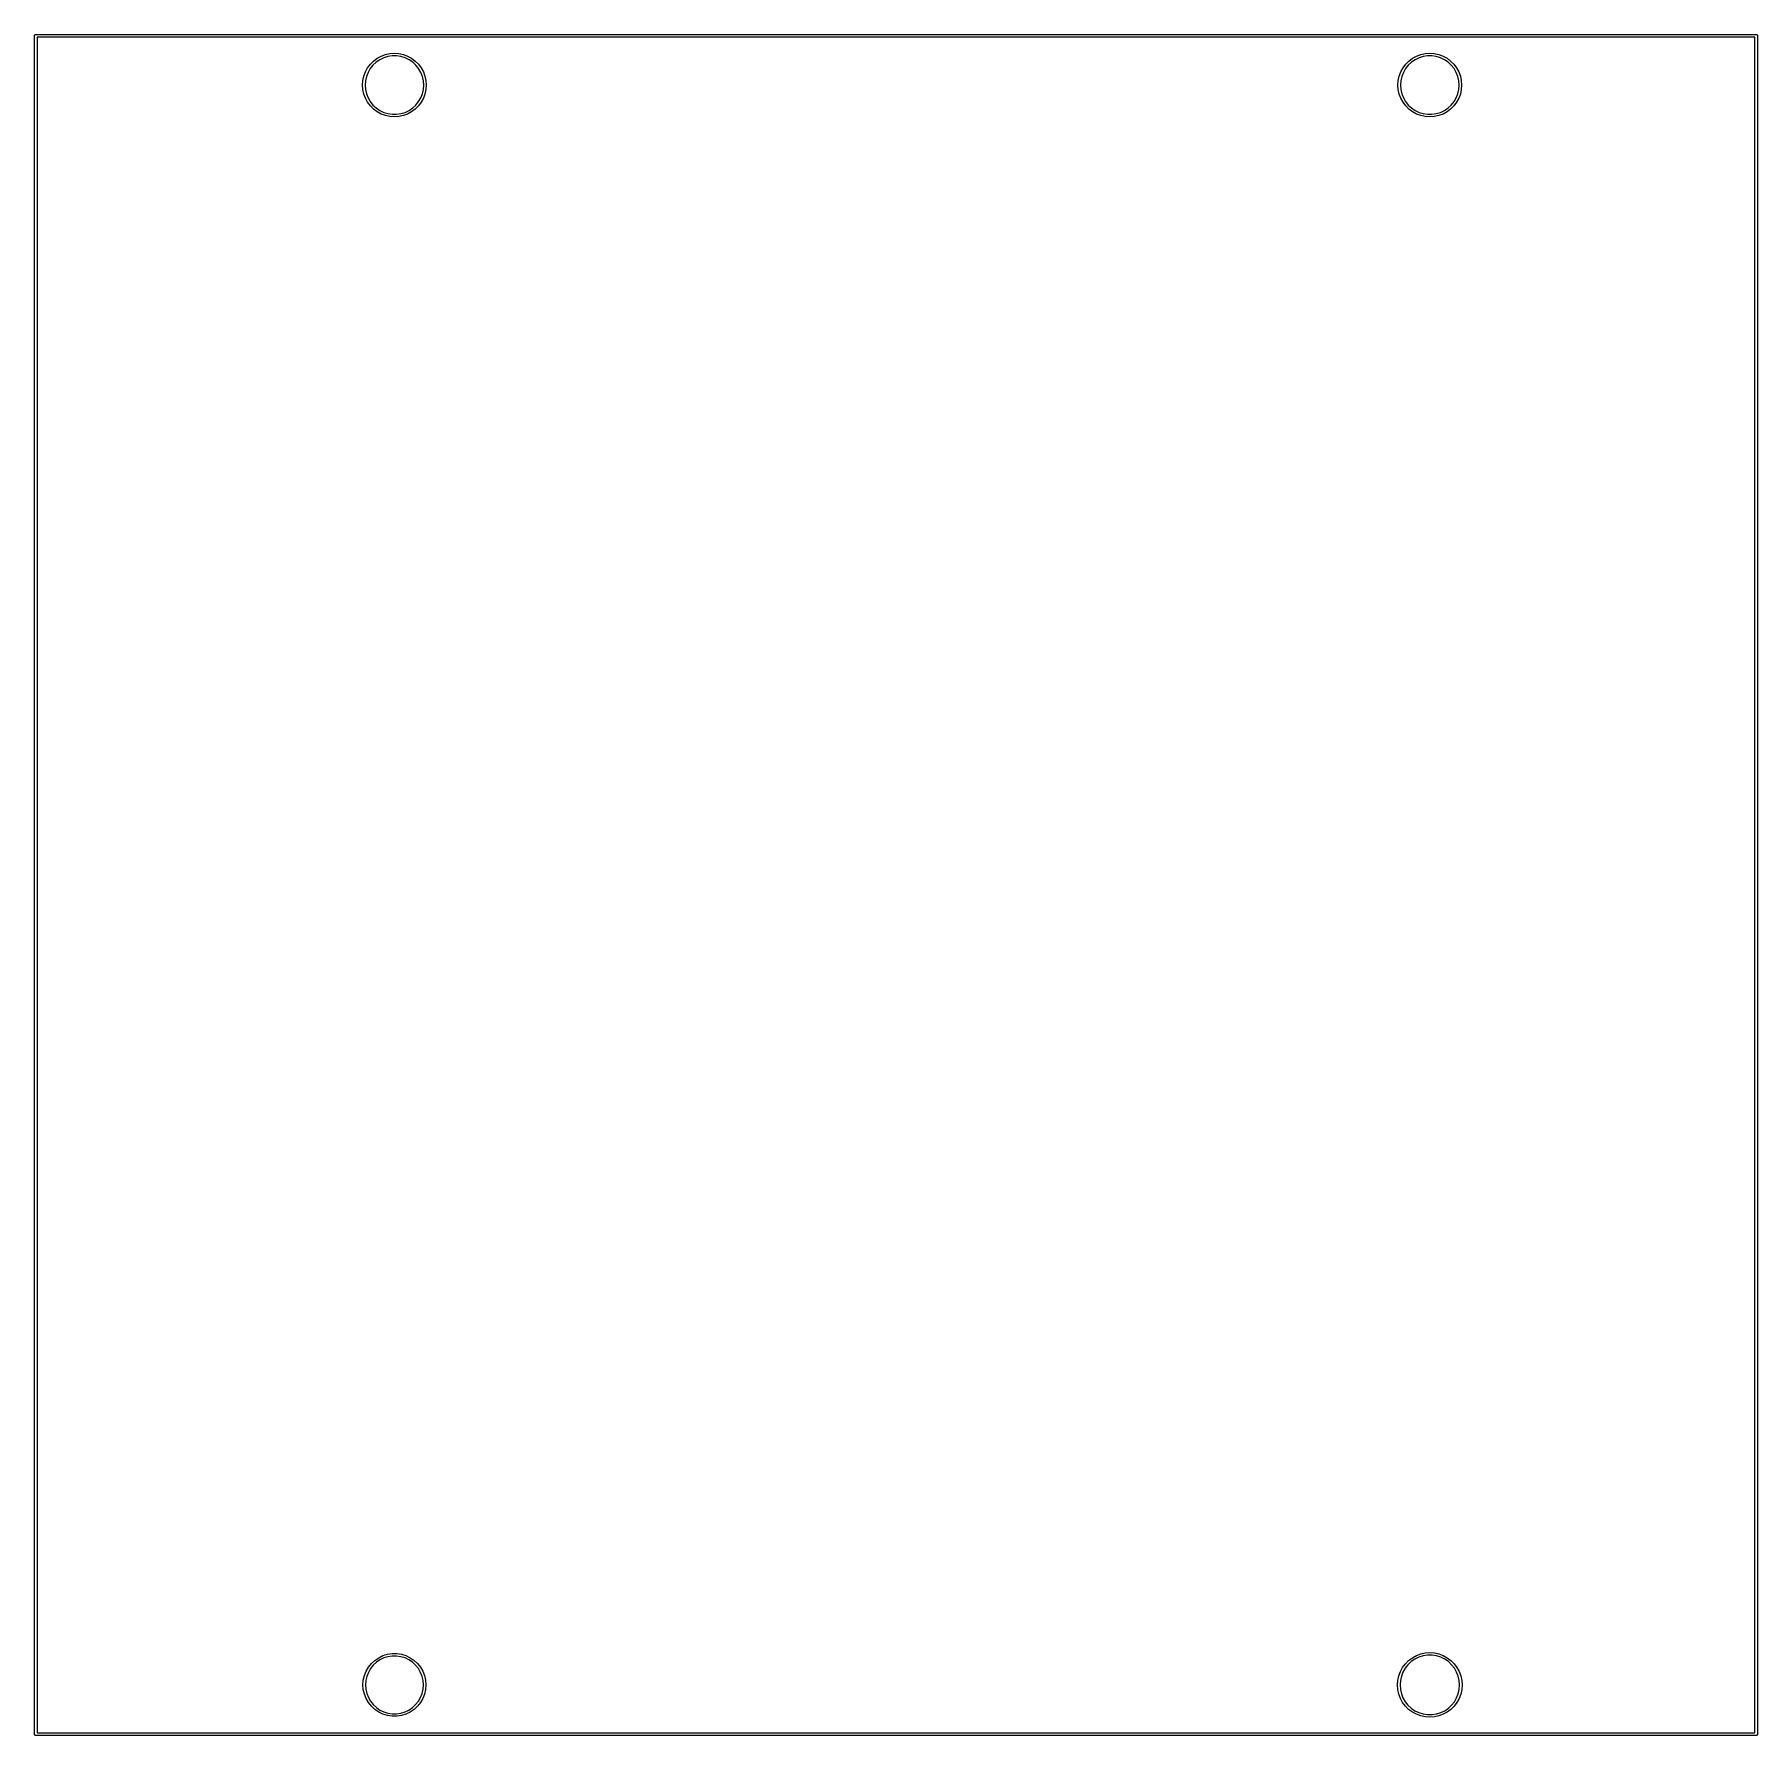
# Model space of a CAD drawing. Extents: x 124.6 to 224.5, y -159.9 to -61.4.
import ezdxf

# ---------------------------------------------------------------- set-up
doc = ezdxf.new("R2010")
doc.units = 0
doc.layers.add('BLACK', color=7, linetype='CONTINUOUS')

msp = doc.modelspace()

# ---------------------------------------------------------------- linework, layer by layer
at = {"layer": 'BLACK', "linetype": 'CONTINUOUS'}
for p, q in [((124.64075, -61.4325), (124.642467, -61.422758)), ((124.64075, -159.8575), (124.64075, -61.4325)), ((124.641889, -61.419476), (124.643555, -61.41659)), ((124.642467, -61.422758), (124.641889, -61.419476)), ((124.643555, -61.41659), (124.645273, -61.406848)), ((124.645273, -61.406848), (124.657798, -61.39192)), ((124.657798, -61.39192), (124.667541, -61.375047)), ((124.667541, -61.375047), (124.673899, -61.372732)), ((124.673899, -61.372732), (124.67825, -61.367548)), ((124.67825, -61.367548), (124.697441, -61.364163)), ((124.697441, -61.364163), (124.71575, -61.3575)), ((124.71575, -61.3575), (224.41075, -61.3575)), ((124.79075, -61.5075), (124.79075, -159.7825)), ((224.33575, -61.5075), (124.79075, -61.5075)), ((224.33575, -159.7825), (224.33575, -61.5075)), ((224.41075, -61.3575), (224.420491, -61.359217)), ((224.420491, -61.359217), (224.423774, -61.358639)), ((224.423774, -61.358639), (224.426659, -61.360305)), ((224.426659, -61.360305), (224.436402, -61.362023)), ((224.436402, -61.362023), (224.451329, -61.374548)), ((224.451329, -61.374548), (224.468203, -61.384291)), ((224.468203, -61.384291), (224.470517, -61.390649)), ((224.470517, -61.390649), (224.475702, -61.395)), ((224.475702, -61.395), (224.479086, -61.414191)), ((224.479086, -61.414191), (224.48575, -61.4325)), ((224.48575, -61.4325), (224.48575, -159.8575)), ((144.106194, -63.08226), (144.29226, -62.896194)), ((144.29226, -62.896194), (144.502912, -62.738501)), ((144.65049, -62.818605), (144.440678, -62.961652)), ((144.502912, -62.738501), (144.733863, -62.612393)), ((144.879278, -62.708426), (144.65049, -62.818605)), ((144.733863, -62.612393), (144.980409, -62.520436)), ((145.121932, -62.633577), (144.879278, -62.708426)), ((144.980409, -62.520436), (145.237533, -62.464502)), ((145.373032, -62.59573), (145.121932, -62.633577)), ((145.237533, -62.464502), (145.5, -62.44573)), ((145.626968, -62.59573), (145.373032, -62.59573)), ((145.5, -62.44573), (145.762467, -62.464502)), ((145.878068, -62.633577), (145.626968, -62.59573)), ((145.762467, -62.464502), (146.019591, -62.520436)), ((146.120722, -62.708426), (145.878068, -62.633577)), ((146.019591, -62.520436), (146.266137, -62.612393)), ((146.349511, -62.818605), (146.120722, -62.708426)), ((146.266137, -62.612393), (146.497088, -62.738501)), ((146.559322, -62.961652), (146.349511, -62.818605)), ((146.497088, -62.738501), (146.70774, -62.896194)), ((146.70774, -62.896194), (146.893806, -63.08226)), ((204.100994, -63.08226), (204.28706, -62.896194)), ((204.28706, -62.896194), (204.497712, -62.738501)), ((204.64529, -62.818605), (204.435478, -62.961652)), ((204.497712, -62.738501), (204.728663, -62.612393)), ((204.874078, -62.708426), (204.64529, -62.818605)), ((204.728663, -62.612393), (204.975209, -62.520436)), ((205.116732, -62.633577), (204.874078, -62.708426)), ((204.975209, -62.520436), (205.232333, -62.464502)), ((205.367832, -62.59573), (205.116732, -62.633577)), ((205.232333, -62.464502), (205.4948, -62.44573)), ((205.621768, -62.59573), (205.367832, -62.59573)), ((205.4948, -62.44573), (205.757267, -62.464502)), ((205.872868, -62.633577), (205.621768, -62.59573)), ((205.757267, -62.464502), (206.014391, -62.520436)), ((206.115522, -62.708426), (205.872868, -62.633577)), ((206.014391, -62.520436), (206.260937, -62.612393)), ((206.344311, -62.818605), (206.115522, -62.708426)), ((206.260937, -62.612393), (206.491888, -62.738501)), ((206.554122, -62.961652), (206.344311, -62.818605)), ((206.491888, -62.738501), (206.70254, -62.896194)), ((206.70254, -62.896194), (206.888606, -63.08226)), ((143.674502, -64.027533), (143.730436, -63.770409)), ((143.730436, -63.770409), (143.822393, -63.523863)), ((143.876462, -63.789205), (143.819956, -64.036774)), ((143.822393, -63.523863), (143.948501, -63.292912)), ((143.969235, -63.552822), (143.876462, -63.789205)), ((143.948501, -63.292912), (144.106194, -63.08226)), ((144.096203, -63.332907), (143.969235, -63.552822)), ((144.254529, -63.134372), (144.096203, -63.332907)), ((144.440678, -62.961652), (144.254529, -63.134372)), ((146.745471, -63.134372), (146.559322, -62.961652)), ((146.903797, -63.332907), (146.745471, -63.134372)), ((146.893806, -63.08226), (147.051499, -63.292912)), ((147.030765, -63.552822), (146.903797, -63.332907)), ((147.123538, -63.789205), (147.030765, -63.552822)), ((147.051499, -63.292912), (147.177607, -63.523863)), ((147.180044, -64.036774), (147.123538, -63.789205)), ((147.177607, -63.523863), (147.269564, -63.770409)), ((147.269564, -63.770409), (147.325498, -64.027533)), ((203.669302, -64.027533), (203.725236, -63.770409)), ((203.725236, -63.770409), (203.817193, -63.523863)), ((203.871262, -63.789205), (203.814756, -64.036774)), ((203.817193, -63.523863), (203.943301, -63.292912)), ((203.964035, -63.552822), (203.871262, -63.789205)), ((203.943301, -63.292912), (204.100994, -63.08226)), ((204.091003, -63.332907), (203.964035, -63.552822)), ((204.249329, -63.134372), (204.091003, -63.332907)), ((204.435478, -62.961652), (204.249329, -63.134372)), ((206.740271, -63.134372), (206.554122, -62.961652)), ((206.898597, -63.332907), (206.740271, -63.134372)), ((206.888606, -63.08226), (207.046299, -63.292912)), ((207.025565, -63.552822), (206.898597, -63.332907)), ((207.118338, -63.789205), (207.025565, -63.552822)), ((207.046299, -63.292912), (207.172407, -63.523863)), ((207.174844, -64.036774), (207.118338, -63.789205)), ((207.172407, -63.523863), (207.264364, -63.770409)), ((207.264364, -63.770409), (207.320298, -64.027533)), ((143.65573, -64.29), (143.674502, -64.027533)), ((143.674502, -64.552467), (143.65573, -64.29)), ((143.730436, -64.809591), (143.674502, -64.552467)), ((143.822393, -65.056137), (143.730436, -64.809591)), ((143.819956, -64.036774), (143.800979, -64.29)), ((143.800979, -64.29), (143.819956, -64.543226)), ((143.819956, -64.543226), (143.876462, -64.790795)), ((143.876462, -64.790795), (143.969235, -65.027178)), ((147.030765, -65.027178), (147.123538, -64.790795)), ((147.123538, -64.790795), (147.180044, -64.543226)), ((147.269564, -64.809591), (147.177607, -65.056137)), ((147.199021, -64.29), (147.180044, -64.036774)), ((147.180044, -64.543226), (147.199021, -64.29)), ((147.325498, -64.552467), (147.269564, -64.809591)), ((147.325498, -64.027533), (147.34427, -64.29)), ((147.34427, -64.29), (147.325498, -64.552467)), ((203.65053, -64.29), (203.669302, -64.027533)), ((203.669302, -64.552467), (203.65053, -64.29)), ((203.725236, -64.809591), (203.669302, -64.552467)), ((203.817193, -65.056137), (203.725236, -64.809591)), ((203.814756, -64.036774), (203.795779, -64.29)), ((203.795779, -64.29), (203.814756, -64.543226)), ((203.814756, -64.543226), (203.871262, -64.790795)), ((203.871262, -64.790795), (203.964035, -65.027178)), ((207.025565, -65.027178), (207.118338, -64.790795)), ((207.118338, -64.790795), (207.174844, -64.543226)), ((207.264364, -64.809591), (207.172407, -65.056137)), ((207.193821, -64.29), (207.174844, -64.036774)), ((207.174844, -64.543226), (207.193821, -64.29)), ((207.320298, -64.552467), (207.264364, -64.809591)), ((207.320298, -64.027533), (207.33907, -64.29)), ((207.33907, -64.29), (207.320298, -64.552467)), ((143.948501, -65.287088), (143.822393, -65.056137)), ((144.106194, -65.49774), (143.948501, -65.287088)), ((143.969235, -65.027178), (144.096203, -65.247093)), ((144.096203, -65.247093), (144.254529, -65.445628)), ((144.29226, -65.683806), (144.106194, -65.49774)), ((144.254529, -65.445628), (144.440678, -65.618348)), ((144.502912, -65.841499), (144.29226, -65.683806)), ((144.440678, -65.618348), (144.65049, -65.761395)), ((144.733863, -65.967607), (144.502912, -65.841499)), ((144.65049, -65.761395), (144.879278, -65.871574)), ((144.879278, -65.871574), (145.121932, -65.946423)), ((145.878068, -65.946423), (146.120722, -65.871574)), ((146.120722, -65.871574), (146.349511, -65.761395)), ((146.497088, -65.841499), (146.266137, -65.967607)), ((146.349511, -65.761395), (146.559322, -65.618348)), ((146.70774, -65.683806), (146.497088, -65.841499)), ((146.559322, -65.618348), (146.745471, -65.445628)), ((146.893806, -65.49774), (146.70774, -65.683806)), ((146.745471, -65.445628), (146.903797, -65.247093)), ((147.051499, -65.287088), (146.893806, -65.49774)), ((146.903797, -65.247093), (147.030765, -65.027178)), ((147.177607, -65.056137), (147.051499, -65.287088)), ((203.943301, -65.287088), (203.817193, -65.056137)), ((204.100994, -65.49774), (203.943301, -65.287088)), ((203.964035, -65.027178), (204.091003, -65.247093)), ((204.091003, -65.247093), (204.249329, -65.445628)), ((204.28706, -65.683806), (204.100994, -65.49774)), ((204.249329, -65.445628), (204.435478, -65.618348)), ((204.497712, -65.841499), (204.28706, -65.683806)), ((204.435478, -65.618348), (204.64529, -65.761395)), ((204.728663, -65.967607), (204.497712, -65.841499)), ((204.64529, -65.761395), (204.874078, -65.871574)), ((204.874078, -65.871574), (205.116732, -65.946423)), ((205.872868, -65.946423), (206.115522, -65.871574)), ((206.115522, -65.871574), (206.344311, -65.761395)), ((206.491888, -65.841499), (206.260937, -65.967607)), ((206.344311, -65.761395), (206.554122, -65.618348)), ((206.70254, -65.683806), (206.491888, -65.841499)), ((206.554122, -65.618348), (206.740271, -65.445628)), ((206.888606, -65.49774), (206.70254, -65.683806)), ((206.740271, -65.445628), (206.898597, -65.247093)), ((207.046299, -65.287088), (206.888606, -65.49774)), ((206.898597, -65.247093), (207.025565, -65.027178)), ((207.172407, -65.056137), (207.046299, -65.287088)), ((144.980409, -66.059564), (144.733863, -65.967607)), ((145.237533, -66.115498), (144.980409, -66.059564)), ((145.121932, -65.946423), (145.373032, -65.98427)), ((145.5, -66.13427), (145.237533, -66.115498)), ((145.373032, -65.98427), (145.626968, -65.98427)), ((145.762467, -66.115498), (145.5, -66.13427)), ((145.626968, -65.98427), (145.878068, -65.946423)), ((146.019591, -66.059564), (145.762467, -66.115498)), ((146.266137, -65.967607), (146.019591, -66.059564)), ((204.975209, -66.059564), (204.728663, -65.967607)), ((205.232333, -66.115498), (204.975209, -66.059564)), ((205.116732, -65.946423), (205.367832, -65.98427)), ((205.4948, -66.13427), (205.232333, -66.115498)), ((205.367832, -65.98427), (205.621768, -65.98427)), ((205.757267, -66.115498), (205.4948, -66.13427)), ((205.621768, -65.98427), (205.872868, -65.946423)), ((206.014391, -66.059564), (205.757267, -66.115498)), ((206.260937, -65.967607), (206.014391, -66.059564)), ((144.163652, -155.760051), (144.363383, -155.574727)), ((144.453982, -155.688335), (144.270171, -155.858886)), ((144.363383, -155.574727), (144.588504, -155.421243)), ((144.661159, -155.547084), (144.453982, -155.688335)), ((144.588504, -155.421243), (144.833986, -155.303025)), ((144.887074, -155.438289), (144.661159, -155.547084)), ((144.833986, -155.303025), (145.094346, -155.222714)), ((145.12668, -155.36438), (144.887074, -155.438289)), ((145.094346, -155.222714), (145.363768, -155.182105)), ((145.374627, -155.327008), (145.12668, -155.36438)), ((145.363768, -155.182105), (145.636232, -155.182105)), ((145.625373, -155.327008), (145.374627, -155.327008)), ((145.87332, -155.36438), (145.625373, -155.327008)), ((145.636232, -155.182105), (145.905654, -155.222714)), ((146.112926, -155.438289), (145.87332, -155.36438)), ((145.905654, -155.222714), (146.166014, -155.303025)), ((146.338842, -155.547084), (146.112926, -155.438289)), ((146.166014, -155.303025), (146.411496, -155.421243)), ((146.546018, -155.688335), (146.338842, -155.547084)), ((146.411496, -155.421243), (146.636617, -155.574727)), ((146.729829, -155.858886), (146.546018, -155.688335)), ((146.636617, -155.574727), (146.836348, -155.760051)), ((204.080754, -155.774722), (204.269522, -155.585954)), ((204.418733, -155.650655), (204.229643, -155.826106)), ((204.269522, -155.585954), (204.483233, -155.425972)), ((204.631862, -155.505347), (204.418733, -155.650655)), ((204.483233, -155.425972), (204.717537, -155.298032)), ((204.864266, -155.393426), (204.631862, -155.505347)), ((204.717537, -155.298032), (204.967664, -155.20474)), ((205.110756, -155.317394), (204.864266, -155.393426)), ((204.967664, -155.20474), (205.228522, -155.147994)), ((205.365825, -155.278949), (205.110756, -155.317394)), ((205.228522, -155.147994), (205.4948, -155.128949)), ((205.623775, -155.278949), (205.365825, -155.278949)), ((205.4948, -155.128949), (205.761078, -155.147994)), ((205.878844, -155.317394), (205.623775, -155.278949)), ((205.761078, -155.147994), (206.021936, -155.20474)), ((206.125334, -155.393426), (205.878844, -155.317394)), ((206.021936, -155.20474), (206.272063, -155.298032)), ((206.357739, -155.505347), (206.125334, -155.393426)), ((206.272063, -155.298032), (206.506367, -155.425972)), ((206.570867, -155.650655), (206.357739, -155.505347)), ((206.506367, -155.425972), (206.720078, -155.585954)), ((206.759957, -155.826106), (206.570867, -155.650655)), ((206.720078, -155.585954), (206.908846, -155.774722)), ((143.677008, -157), (143.697369, -156.728297)), ((143.697369, -156.728297), (143.757998, -156.462664)), ((143.757998, -156.462664), (143.857541, -156.209033)), ((143.841055, -156.749954), (143.822317, -157)), ((143.896852, -156.505494), (143.841055, -156.749954)), ((143.857541, -156.209033), (143.993773, -155.973072)), ((143.98846, -156.272081), (143.896852, -156.505494)), ((144.113833, -156.054928), (143.98846, -156.272081)), ((143.993773, -155.973072), (144.163652, -155.760051)), ((144.270171, -155.858886), (144.113833, -156.054928)), ((146.886167, -156.054928), (146.729829, -155.858886)), ((146.836348, -155.760051), (147.006227, -155.973072)), ((147.01154, -156.272081), (146.886167, -156.054928)), ((147.006227, -155.973072), (147.142459, -156.209033)), ((147.103148, -156.505494), (147.01154, -156.272081)), ((147.158945, -156.749954), (147.103148, -156.505494)), ((147.142459, -156.209033), (147.242002, -156.462664)), ((147.177683, -157), (147.158945, -156.749954)), ((147.242002, -156.462664), (147.302631, -156.728297)), ((147.302631, -156.728297), (147.322992, -157)), ((203.623749, -157), (203.642794, -156.733722)), ((203.642794, -156.733722), (203.69954, -156.472864)), ((203.69954, -156.472864), (203.792832, -156.222737)), ((203.7882, -156.742771), (203.768923, -157)), ((203.845599, -156.491289), (203.7882, -156.742771)), ((203.792832, -156.222737), (203.920772, -155.988433)), ((203.939839, -156.25117), (203.845599, -156.491289)), ((203.920772, -155.988433), (204.080754, -155.774722)), ((204.068814, -156.027779), (203.939839, -156.25117)), ((204.229643, -155.826106), (204.068814, -156.027779)), ((206.920786, -156.027779), (206.759957, -155.826106)), ((206.908846, -155.774722), (207.068828, -155.988433)), ((207.049761, -156.25117), (206.920786, -156.027779)), ((207.144001, -156.491289), (207.049761, -156.25117)), ((207.068828, -155.988433), (207.196768, -156.222737)), ((207.2014, -156.742771), (207.144001, -156.491289)), ((207.196768, -156.222737), (207.29006, -156.472864)), ((207.220677, -157), (207.2014, -156.742771)), ((207.29006, -156.472864), (207.346806, -156.733722)), ((207.346806, -156.733722), (207.365851, -157)), ((143.697369, -157.271703), (143.677008, -157)), ((143.757998, -157.537336), (143.697369, -157.271703)), ((143.857541, -157.790967), (143.757998, -157.537336)), ((143.822317, -157), (143.841055, -157.250046)), ((143.841055, -157.250046), (143.896852, -157.494506)), ((143.896852, -157.494506), (143.98846, -157.727919)), ((143.98846, -157.727919), (144.113833, -157.945072)), ((146.886167, -157.945072), (147.01154, -157.727919)), ((147.01154, -157.727919), (147.103148, -157.494506)), ((147.103148, -157.494506), (147.158945, -157.250046)), ((147.242002, -157.537336), (147.142459, -157.790967)), ((147.158945, -157.250046), (147.177683, -157)), ((147.302631, -157.271703), (147.242002, -157.537336)), ((147.322992, -157), (147.302631, -157.271703)), ((203.642794, -157.266278), (203.623749, -157)), ((203.69954, -157.527136), (203.642794, -157.266278)), ((203.792832, -157.777263), (203.69954, -157.527136)), ((203.768923, -157), (203.7882, -157.257229)), ((203.7882, -157.257229), (203.845599, -157.508711)), ((203.845599, -157.508711), (203.939839, -157.74883)), ((203.939839, -157.74883), (204.068814, -157.972221)), ((206.920786, -157.972221), (207.049761, -157.74883)), ((207.049761, -157.74883), (207.144001, -157.508711)), ((207.144001, -157.508711), (207.2014, -157.257229)), ((207.29006, -157.527136), (207.196768, -157.777263)), ((207.2014, -157.257229), (207.220677, -157)), ((207.346806, -157.266278), (207.29006, -157.527136)), ((207.365851, -157), (207.346806, -157.266278)), ((143.993773, -158.026928), (143.857541, -157.790967)), ((144.163652, -158.239949), (143.993773, -158.026928)), ((144.113833, -157.945072), (144.270171, -158.141114)), ((144.363383, -158.425273), (144.163652, -158.239949)), ((144.270171, -158.141114), (144.453982, -158.311665)), ((144.588504, -158.578757), (144.363383, -158.425273)), ((144.453982, -158.311665), (144.661159, -158.452916)), ((144.833986, -158.696975), (144.588504, -158.578757)), ((144.661159, -158.452916), (144.887074, -158.561711)), ((145.094346, -158.777286), (144.833986, -158.696975)), ((144.887074, -158.561711), (145.12668, -158.63562)), ((145.12668, -158.63562), (145.374627, -158.672992)), ((145.374627, -158.672992), (145.625373, -158.672992)), ((145.625373, -158.672992), (145.87332, -158.63562)), ((145.87332, -158.63562), (146.112926, -158.561711)), ((146.166014, -158.696975), (145.905654, -158.777286)), ((146.112926, -158.561711), (146.338842, -158.452916)), ((146.411496, -158.578757), (146.166014, -158.696975)), ((146.338842, -158.452916), (146.546018, -158.311665)), ((146.636617, -158.425273), (146.411496, -158.578757)), ((146.546018, -158.311665), (146.729829, -158.141114)), ((146.836348, -158.239949), (146.636617, -158.425273)), ((146.729829, -158.141114), (146.886167, -157.945072)), ((147.006227, -158.026928), (146.836348, -158.239949)), ((147.142459, -157.790967), (147.006227, -158.026928)), ((203.920772, -158.011567), (203.792832, -157.777263)), ((204.080754, -158.225278), (203.920772, -158.011567)), ((204.068814, -157.972221), (204.229643, -158.173894)), ((204.269522, -158.414046), (204.080754, -158.225278)), ((204.229643, -158.173894), (204.418733, -158.349345)), ((204.483233, -158.574028), (204.269522, -158.414046)), ((204.418733, -158.349345), (204.631862, -158.494653)), ((204.717537, -158.701968), (204.483233, -158.574028)), ((204.631862, -158.494653), (204.864266, -158.606574)), ((204.967664, -158.79526), (204.717537, -158.701968)), ((204.864266, -158.606574), (205.110756, -158.682606)), ((205.110756, -158.682606), (205.365825, -158.721051)), ((205.365825, -158.721051), (205.623775, -158.721051)), ((205.623775, -158.721051), (205.878844, -158.682606)), ((205.878844, -158.682606), (206.125334, -158.606574)), ((206.272063, -158.701968), (206.021936, -158.79526)), ((206.125334, -158.606574), (206.357739, -158.494653)), ((206.506367, -158.574028), (206.272063, -158.701968)), ((206.357739, -158.494653), (206.570867, -158.349345)), ((206.720078, -158.414046), (206.506367, -158.574028)), ((206.570867, -158.349345), (206.759957, -158.173894)), ((206.908846, -158.225278), (206.720078, -158.414046)), ((206.759957, -158.173894), (206.920786, -157.972221)), ((207.068828, -158.011567), (206.908846, -158.225278)), ((207.196768, -157.777263), (207.068828, -158.011567)), ((145.363768, -158.817895), (145.094346, -158.777286)), ((145.636232, -158.817895), (145.363768, -158.817895)), ((145.905654, -158.777286), (145.636232, -158.817895)), ((205.228522, -158.852006), (204.967664, -158.79526)), ((205.4948, -158.871051), (205.228522, -158.852006)), ((205.761078, -158.852006), (205.4948, -158.871051)), ((206.021936, -158.79526), (205.761078, -158.852006)), ((124.647413, -159.875808), (124.64075, -159.8575)), ((124.650798, -159.895), (124.647413, -159.875808)), ((124.655982, -159.89935), (124.650798, -159.895)), ((124.658297, -159.905709), (124.655982, -159.89935)), ((124.67517, -159.915451), (124.658297, -159.905709)), ((124.690098, -159.927977), (124.67517, -159.915451)), ((124.69984, -159.929694), (124.690098, -159.927977)), ((124.702726, -159.931361), (124.69984, -159.929694)), ((124.706008, -159.930782), (124.702726, -159.931361)), ((124.71575, -159.9325), (124.706008, -159.930782)), ((224.41075, -159.9325), (124.71575, -159.9325)), ((124.79075, -159.7825), (224.33575, -159.7825)), ((224.429058, -159.925836), (224.41075, -159.9325)), ((224.44825, -159.922452), (224.429058, -159.925836)), ((224.4526, -159.917267), (224.44825, -159.922452)), ((224.458959, -159.914953), (224.4526, -159.917267)), ((224.468701, -159.898079), (224.458959, -159.914953)), ((224.481227, -159.883152), (224.468701, -159.898079)), ((224.482944, -159.873409), (224.481227, -159.883152)), ((224.484611, -159.870524), (224.482944, -159.873409)), ((224.48575, -159.8575), (224.484032, -159.867241)), ((224.484032, -159.867241), (224.484611, -159.870524))]:
    msp.add_line(p, q, dxfattribs=at)

doc.saveas('drawing.dxf')
